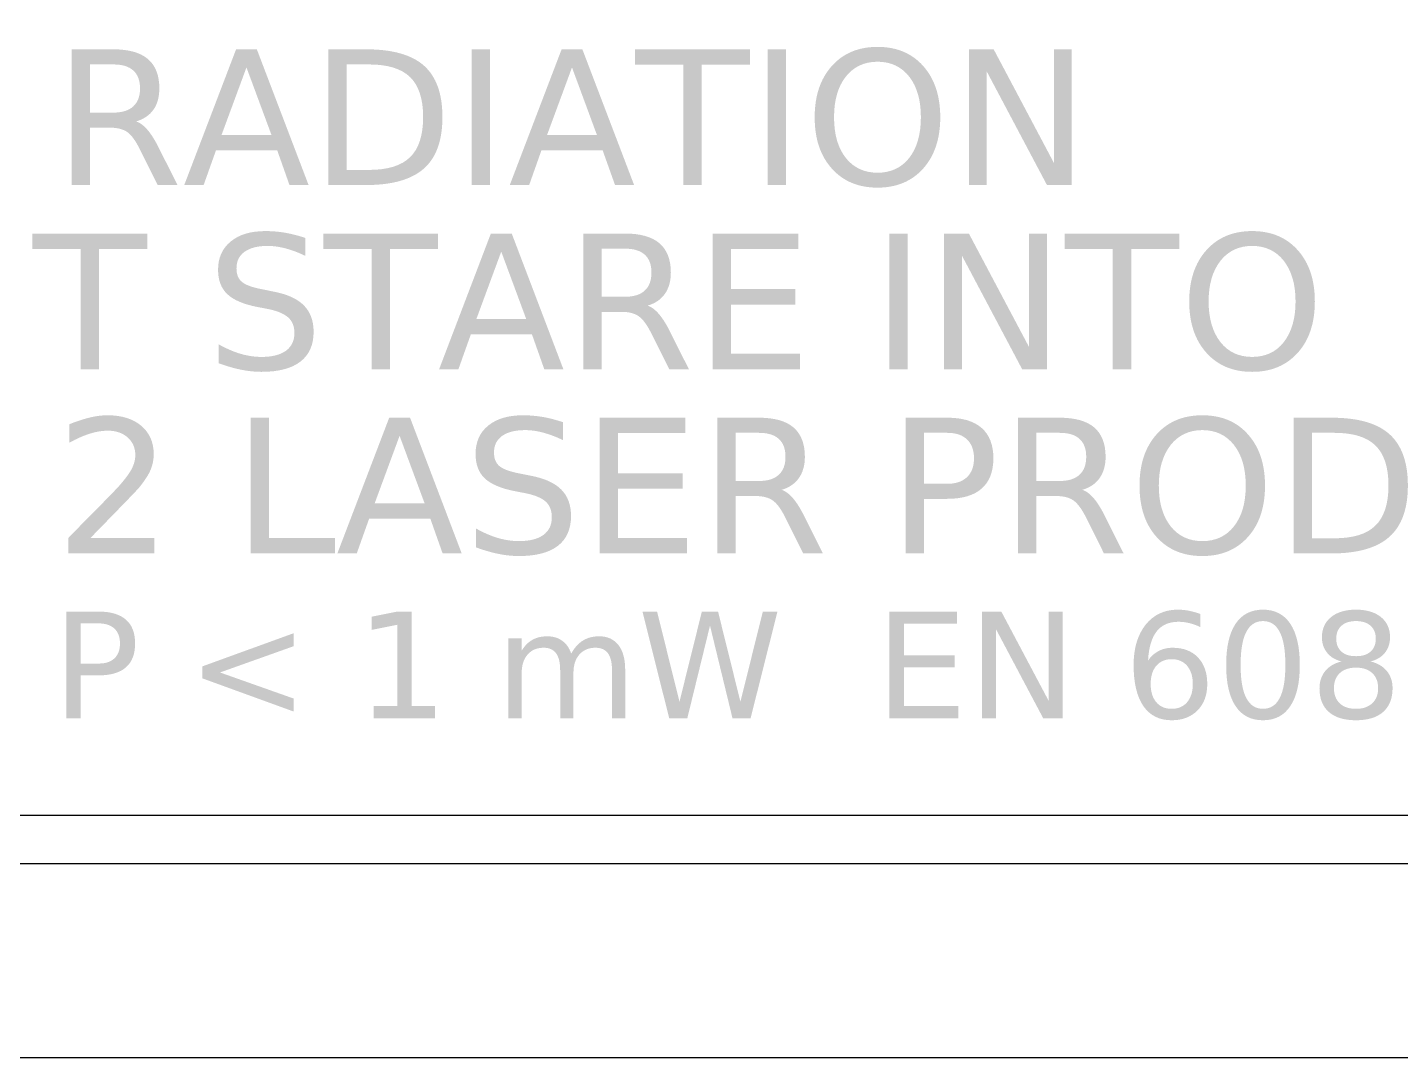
# Model space of a CAD drawing. Header units: millimetres. Extents: x 0 to 94.4, y -10 to 10.
# Drawn here: x 14.99 to 29.16, y -10 to 0.63 of the extents above; entities that cross this region are included whole.
import ezdxf

# ---------------------------------------------------------------- set-up
doc = ezdxf.new("R2010")
doc.units = ezdxf.units.MM
doc.layers.add('MARK', color=1, linetype='Continuous')
doc.layers.add('REF', color=8, linetype='Continuous')

msp = doc.modelspace()

# ---------------------------------------------------------------- hatches: boundary and pattern name
at = {"layer": 'MARK'}
h = msp.add_hatch(color=256, dxfattribs=at)
edge = h.paths.add_edge_path()
edge.add_spline(control_points=[(23.764, 0.425), (23.96, 0.425), (24.117, 0.36), (24.235, 0.228), (24.352, 0.096), (24.411, -0.08), (24.411, -0.301), (24.411, -0.522), (24.352, -0.698), (24.235, -0.83), (24.117, -0.961), (23.96, -1.027), (23.764, -1.027), (23.567, -1.027), (23.41, -0.962), (23.292, -0.83), (23.174, -0.699), (23.115, -0.523), (23.115, -0.301), (23.115, -0.08), (23.174, 0.096), (23.292, 0.228), (23.41, 0.36), (23.567, 0.425), (23.764, 0.425)], knot_values=[0, 0, 0, 0, 1, 1, 1, 2, 2, 2, 3, 3, 3, 4, 4, 4, 5, 5, 5, 6, 6, 6, 7, 7, 7, 8, 8, 8, 8], degree=3, periodic=0)
edge = h.paths.add_edge_path(flags=0)
edge.add_spline(control_points=[(23.764, 0.272), (23.627, 0.272), (23.517, 0.22), (23.436, 0.118), (23.355, 0.015), (23.315, -0.124), (23.315, -0.301), (23.315, -0.478), (23.355, -0.617), (23.436, -0.72), (23.517, -0.822), (23.627, -0.873), (23.764, -0.873), (23.902, -0.873), (24.01, -0.822), (24.091, -0.72), (24.171, -0.617), (24.211, -0.478), (24.211, -0.301), (24.211, -0.124), (24.171, 0.015), (24.091, 0.118), (24.01, 0.22), (23.902, 0.272), (23.764, 0.272)], knot_values=[0, 0, 0, 0, 1, 1, 1, 2, 2, 2, 3, 3, 3, 4, 4, 4, 5, 5, 5, 6, 6, 6, 7, 7, 7, 8, 8, 8, 8], degree=3, periodic=0)
h = msp.add_hatch(color=256, dxfattribs=at)
edge = h.paths.add_edge_path()
edge.add_spline(control_points=[(16.113, -0.344), (16.154, -0.357), (16.193, -0.387), (16.232, -0.432), (16.27, -0.477), (16.309, -0.539), (16.348, -0.617)], knot_values=[0, 0, 0, 0, 1, 1, 1, 2, 2, 2, 2], degree=3, periodic=0)
edge.add_line((16.348, -0.617), (16.54, -1))
edge.add_line((16.54, -1), (16.336, -1))
edge.add_line((16.336, -1), (16.157, -0.641))
edge.add_spline(control_points=[(16.157, -0.641), (16.111, -0.547), (16.066, -0.485), (16.023, -0.454), (15.979, -0.424), (15.92, -0.408), (15.845, -0.408)], knot_values=[0, 0, 0, 0, 1, 1, 1, 2, 2, 2, 2], degree=3, periodic=0)
edge.add_line((15.845, -0.408), (15.639, -0.408))
edge.add_line((15.639, -0.408), (15.639, -1))
edge.add_line((15.639, -1), (15.449, -1))
edge.add_line((15.449, -1), (15.449, 0.4))
edge.add_line((15.449, 0.4), (15.877, 0.4))
edge.add_spline(control_points=[(15.877, 0.4), (16.037, 0.4), (16.156, 0.367), (16.235, 0.3), (16.314, 0.233), (16.353, 0.132), (16.353, -0.003), (16.353, -0.091), (16.333, -0.165), (16.292, -0.223), (16.251, -0.281), (16.191, -0.321), (16.113, -0.344)], knot_values=[0, 0, 0, 0, 1, 1, 1, 2, 2, 2, 3, 3, 3, 4, 4, 4, 4], degree=3, periodic=0)
edge = h.paths.add_edge_path(flags=0)
edge.add_line((15.639, 0.244), (15.639, -0.253))
edge.add_line((15.639, -0.253), (15.877, -0.253))
edge.add_spline(control_points=[(15.877, -0.253), (15.968, -0.253), (16.037, -0.232), (16.084, -0.189), (16.13, -0.147), (16.154, -0.085), (16.154, -0.003), (16.154, 0.079), (16.13, 0.14), (16.084, 0.182), (16.037, 0.224), (15.968, 0.244), (15.877, 0.244)], knot_values=[0, 0, 0, 0, 1, 1, 1, 2, 2, 2, 3, 3, 3, 4, 4, 4, 4], degree=3, periodic=0)
edge.add_line((15.877, 0.244), (15.639, 0.244))
h = msp.add_hatch(color=256, dxfattribs=at)
h.paths.add_polyline_path([(17.145, 0.4), (17.359, 0.4), (17.893, -1), (17.696, -1), (17.569, -0.641), (16.938, -0.641), (16.81, -1), (16.61, -1), (17.145, 0.4)])
h.paths.add_polyline_path([(17.252, 0.213), (16.995, -0.483), (17.51, -0.483), (17.252, 0.213)], flags=0)
h = msp.add_hatch(color=256, dxfattribs=at)
edge = h.paths.add_edge_path()
edge.add_line((18.097, 0.4), (18.487, 0.4))
edge.add_spline(control_points=[(18.487, 0.4), (18.758, 0.4), (18.957, 0.344), (19.084, 0.231), (19.211, 0.118), (19.274, -0.059), (19.274, -0.299), (19.274, -0.54), (19.211, -0.717), (19.083, -0.83), (18.955, -0.943), (18.757, -1), (18.487, -1)], knot_values=[0, 0, 0, 0, 1, 1, 1, 2, 2, 2, 3, 3, 3, 4, 4, 4, 4], degree=3, periodic=0)
edge.add_line((18.487, -1), (18.097, -1))
edge.add_line((18.097, -1), (18.097, 0.4))
edge = h.paths.add_edge_path(flags=0)
edge.add_line((18.287, 0.244), (18.287, -0.844))
edge.add_line((18.287, -0.844), (18.516, -0.844))
edge.add_spline(control_points=[(18.516, -0.844), (18.709, -0.844), (18.85, -0.801), (18.94, -0.713), (19.03, -0.626), (19.075, -0.487), (19.075, -0.299), (19.075, -0.111), (19.03, 0.026), (18.94, 0.114), (18.85, 0.201), (18.709, 0.244), (18.516, 0.244)], knot_values=[0, 0, 0, 0, 1, 1, 1, 2, 2, 2, 3, 3, 3, 4, 4, 4, 4], degree=3, periodic=0)
edge.add_line((18.516, 0.244), (18.287, 0.244))
for points in [[(19.576, 0.4), (19.766, 0.4), (19.766, -1), (19.576, -1), (19.576, 0.4)], [(21.262, 0.4), (22.447, 0.4), (22.447, 0.241), (21.95, 0.241), (21.95, -1), (21.759, -1), (21.759, 0.241), (21.262, 0.241), (21.262, 0.4)], [(22.629, 0.4), (22.819, 0.4), (22.819, -1), (22.629, -1), (22.629, 0.4)], [(24.707, 0.4), (24.962, 0.4), (25.583, -0.771), (25.583, 0.4), (25.767, 0.4), (25.767, -1), (25.512, -1), (24.891, 0.171), (24.891, -1), (24.707, -1), (24.707, 0.4)], [(15.043, -1.5), (16.228, -1.5), (16.228, -1.659), (15.731, -1.659), (15.731, -2.9), (15.54, -2.9), (15.54, -1.659), (15.043, -1.659), (15.043, -1.5)], [(18.046, -1.5), (19.23, -1.5), (19.23, -1.659), (18.733, -1.659), (18.733, -2.9), (18.543, -2.9), (18.543, -1.659), (18.046, -1.659), (18.046, -1.5)], [(22.061, -1.5), (22.946, -1.5), (22.946, -1.659), (22.251, -1.659), (22.251, -2.074), (22.917, -2.074), (22.917, -2.233), (22.251, -2.233), (22.251, -2.741), (22.963, -2.741), (22.963, -2.9), (22.061, -2.9), (22.061, -1.5)], [(23.885, -1.5), (24.074, -1.5), (24.074, -2.9), (23.885, -2.9), (23.885, -1.5)], [(24.451, -1.5), (24.706, -1.5), (25.327, -2.671), (25.327, -1.5), (25.511, -1.5), (25.511, -2.9), (25.256, -2.9), (24.635, -1.729), (24.635, -2.9), (24.451, -2.9), (24.451, -1.5)], [(25.694, -1.5), (26.878, -1.5), (26.878, -1.659), (26.381, -1.659), (26.381, -2.9), (26.191, -2.9), (26.191, -1.659), (25.694, -1.659), (25.694, -1.5)], [(17.294, -3.4), (17.483, -3.4), (17.483, -4.641), (18.165, -4.641), (18.165, -4.8), (17.294, -4.8), (17.294, -3.4)], [(20.897, -3.4), (21.782, -3.4), (21.782, -3.559), (21.086, -3.559), (21.086, -3.974), (21.753, -3.974), (21.753, -4.133), (21.086, -4.133), (21.086, -4.641), (21.799, -4.641), (21.799, -4.8), (20.897, -4.8), (20.897, -3.4)], [(18.566, -6.375), (18.809, -6.375), (18.809, -5.536), (18.544, -5.589), (18.544, -5.453), (18.807, -5.4), (18.956, -5.4), (18.956, -6.375), (19.199, -6.375), (19.199, -6.5), (18.566, -6.5), (18.566, -6.375)], [(21.338, -5.4), (21.489, -5.4), (21.72, -6.33), (21.951, -5.4), (22.118, -5.4), (22.349, -6.33), (22.58, -5.4), (22.731, -5.4), (22.454, -6.5), (22.267, -6.5), (22.035, -5.545), (21.801, -6.5), (21.614, -6.5), (21.338, -5.4)], [(23.887, -5.4), (24.583, -5.4), (24.583, -5.525), (24.036, -5.525), (24.036, -5.851), (24.56, -5.851), (24.56, -5.976), (24.036, -5.976), (24.036, -6.375), (24.596, -6.375), (24.596, -6.5), (23.887, -6.5), (23.887, -5.4)], [(24.841, -5.4), (25.041, -5.4), (25.529, -6.32), (25.529, -5.4), (25.673, -5.4), (25.673, -6.5), (25.473, -6.5), (24.985, -5.58), (24.985, -6.5), (24.841, -6.5), (24.841, -5.4)], [(17.739, -5.757), (16.979, -6.028), (17.739, -6.297), (17.739, -6.431), (16.795, -6.088), (16.795, -5.966), (17.739, -5.623), (17.739, -5.757)]]:
    msp.add_hatch(color=256, dxfattribs=at).paths.add_polyline_path(points)
h = msp.add_hatch(color=256, dxfattribs=at)
h.paths.add_polyline_path([(20.504, 0.4), (20.718, 0.4), (21.252, -1), (21.055, -1), (20.927, -0.641), (20.296, -0.641), (20.169, -1), (19.969, -1), (20.504, 0.4)])
h.paths.add_polyline_path([(20.611, 0.213), (20.354, -0.483), (20.868, -0.483), (20.611, 0.213)], flags=0)
h = msp.add_hatch(color=256, dxfattribs=at)
edge = h.paths.add_edge_path()
edge.add_line((17.86, -1.546), (17.86, -1.731))
edge.add_spline(control_points=[(17.86, -1.731), (17.788, -1.696), (17.72, -1.671), (17.657, -1.654), (17.593, -1.637), (17.531, -1.628), (17.472, -1.628), (17.369, -1.628), (17.289, -1.648), (17.233, -1.688), (17.177, -1.728), (17.149, -1.785), (17.149, -1.859), (17.149, -1.921), (17.168, -1.968), (17.205, -1.999), (17.242, -2.031), (17.313, -2.056), (17.417, -2.076)], knot_values=[0, 0, 0, 0, 1, 1, 1, 2, 2, 2, 3, 3, 3, 4, 4, 4, 5, 5, 5, 6, 6, 6, 6], degree=3, periodic=0)
edge.add_line((17.417, -2.076), (17.531, -2.099))
edge.add_spline(control_points=[(17.531, -2.099), (17.672, -2.126), (17.777, -2.173), (17.844, -2.241), (17.911, -2.309), (17.945, -2.4), (17.945, -2.514), (17.945, -2.649), (17.899, -2.752), (17.808, -2.822), (17.717, -2.892), (17.584, -2.927), (17.408, -2.927), (17.342, -2.927), (17.271, -2.92), (17.197, -2.905), (17.122, -2.89), (17.045, -2.867), (16.965, -2.838)], knot_values=[0, 0, 0, 0, 1, 1, 1, 2, 2, 2, 3, 3, 3, 4, 4, 4, 5, 5, 5, 6, 6, 6, 6], degree=3, periodic=0)
edge.add_line((16.965, -2.838), (16.965, -2.643))
edge.add_spline(control_points=[(16.965, -2.643), (17.042, -2.686), (17.117, -2.719), (17.191, -2.741), (17.264, -2.762), (17.337, -2.773), (17.408, -2.773), (17.516, -2.773), (17.6, -2.752), (17.659, -2.71), (17.717, -2.667), (17.747, -2.606), (17.747, -2.528), (17.747, -2.459), (17.726, -2.405), (17.683, -2.366), (17.641, -2.328), (17.572, -2.299), (17.476, -2.279)], knot_values=[0, 0, 0, 0, 1, 1, 1, 2, 2, 2, 3, 3, 3, 4, 4, 4, 5, 5, 5, 6, 6, 6, 6], degree=3, periodic=0)
edge.add_line((17.476, -2.279), (17.36, -2.257))
edge.add_spline(control_points=[(17.36, -2.257), (17.219, -2.229), (17.117, -2.185), (17.054, -2.125), (16.991, -2.065), (16.959, -1.981), (16.959, -1.874), (16.959, -1.75), (17.003, -1.653), (17.09, -1.582), (17.177, -1.51), (17.297, -1.475), (17.45, -1.475), (17.516, -1.475), (17.583, -1.481), (17.651, -1.492), (17.719, -1.504), (17.789, -1.522), (17.86, -1.546)], knot_values=[0, 0, 0, 0, 1, 1, 1, 2, 2, 2, 3, 3, 3, 4, 4, 4, 5, 5, 5, 6, 6, 6, 6], degree=3, periodic=0)
h = msp.add_hatch(color=256, dxfattribs=at)
h.paths.add_polyline_path([(19.774, -1.5), (19.989, -1.5), (20.522, -2.9), (20.325, -2.9), (20.198, -2.541), (19.567, -2.541), (19.439, -2.9), (19.24, -2.9), (19.774, -1.5)])
h.paths.add_polyline_path([(19.881, -1.687), (19.624, -2.383), (20.139, -2.383), (19.881, -1.687)], flags=0)
h = msp.add_hatch(color=256, dxfattribs=at)
edge = h.paths.add_edge_path()
edge.add_spline(control_points=[(21.391, -2.244), (21.431, -2.257), (21.471, -2.287), (21.509, -2.332), (21.548, -2.377), (21.586, -2.439), (21.625, -2.517)], knot_values=[0, 0, 0, 0, 1, 1, 1, 2, 2, 2, 2], degree=3, periodic=0)
edge.add_line((21.625, -2.517), (21.817, -2.9))
edge.add_line((21.817, -2.9), (21.614, -2.9))
edge.add_line((21.614, -2.9), (21.435, -2.541))
edge.add_spline(control_points=[(21.435, -2.541), (21.389, -2.447), (21.344, -2.385), (21.3, -2.354), (21.257, -2.324), (21.198, -2.308), (21.123, -2.308)], knot_values=[0, 0, 0, 0, 1, 1, 1, 2, 2, 2, 2], degree=3, periodic=0)
edge.add_line((21.123, -2.308), (20.916, -2.308))
edge.add_line((20.916, -2.308), (20.916, -2.9))
edge.add_line((20.916, -2.9), (20.727, -2.9))
edge.add_line((20.727, -2.9), (20.727, -1.5))
edge.add_line((20.727, -1.5), (21.154, -1.5))
edge.add_spline(control_points=[(21.154, -1.5), (21.314, -1.5), (21.434, -1.533), (21.513, -1.6), (21.591, -1.667), (21.631, -1.768), (21.631, -1.903), (21.631, -1.991), (21.61, -2.065), (21.569, -2.123), (21.528, -2.181), (21.469, -2.221), (21.391, -2.244)], knot_values=[0, 0, 0, 0, 1, 1, 1, 2, 2, 2, 3, 3, 3, 4, 4, 4, 4], degree=3, periodic=0)
edge = h.paths.add_edge_path(flags=0)
edge.add_line((20.916, -1.656), (20.916, -2.153))
edge.add_line((20.916, -2.153), (21.154, -2.153))
edge.add_spline(control_points=[(21.154, -2.153), (21.246, -2.153), (21.315, -2.132), (21.361, -2.089), (21.408, -2.047), (21.431, -1.985), (21.431, -1.903), (21.431, -1.821), (21.408, -1.76), (21.361, -1.718), (21.315, -1.676), (21.246, -1.656), (21.154, -1.656)], knot_values=[0, 0, 0, 0, 1, 1, 1, 2, 2, 2, 3, 3, 3, 4, 4, 4, 4], degree=3, periodic=0)
edge.add_line((21.154, -1.656), (20.916, -1.656))
h = msp.add_hatch(color=256, dxfattribs=at)
edge = h.paths.add_edge_path()
edge.add_spline(control_points=[(27.629, -1.475), (27.826, -1.475), (27.982, -1.54), (28.1, -1.672), (28.218, -1.804), (28.276, -1.98), (28.276, -2.201), (28.276, -2.422), (28.218, -2.598), (28.1, -2.73), (27.982, -2.861), (27.826, -2.927), (27.629, -2.927), (27.432, -2.927), (27.275, -2.862), (27.157, -2.73), (27.039, -2.599), (26.98, -2.423), (26.98, -2.201), (26.98, -1.98), (27.039, -1.804), (27.157, -1.672), (27.275, -1.54), (27.432, -1.475), (27.629, -1.475)], knot_values=[0, 0, 0, 0, 1, 1, 1, 2, 2, 2, 3, 3, 3, 4, 4, 4, 5, 5, 5, 6, 6, 6, 7, 7, 7, 8, 8, 8, 8], degree=3, periodic=0)
edge = h.paths.add_edge_path(flags=0)
edge.add_spline(control_points=[(27.629, -1.628), (27.492, -1.628), (27.382, -1.68), (27.302, -1.782), (27.221, -1.885), (27.18, -2.024), (27.18, -2.201), (27.18, -2.378), (27.221, -2.517), (27.302, -2.62), (27.382, -2.722), (27.492, -2.773), (27.629, -2.773), (27.767, -2.773), (27.876, -2.722), (27.956, -2.62), (28.036, -2.517), (28.077, -2.378), (28.077, -2.201), (28.077, -2.024), (28.036, -1.885), (27.956, -1.782), (27.876, -1.68), (27.767, -1.628), (27.629, -1.628)], knot_values=[0, 0, 0, 0, 1, 1, 1, 2, 2, 2, 3, 3, 3, 4, 4, 4, 5, 5, 5, 6, 6, 6, 7, 7, 7, 8, 8, 8, 8], degree=3, periodic=0)
h = msp.add_hatch(color=256, dxfattribs=at)
edge = h.paths.add_edge_path()
edge.add_line((15.642, -4.641), (16.303, -4.641))
edge.add_line((16.303, -4.641), (16.303, -4.8))
edge.add_line((16.303, -4.8), (15.414, -4.8))
edge.add_line((15.414, -4.8), (15.414, -4.641))
edge.add_spline(control_points=[(15.414, -4.641), (15.486, -4.566), (15.584, -4.466), (15.708, -4.341), (15.832, -4.216), (15.91, -4.135), (15.942, -4.099), (16.002, -4.03), (16.045, -3.973), (16.069, -3.926), (16.093, -3.878), (16.105, -3.832), (16.105, -3.786), (16.105, -3.712), (16.079, -3.651), (16.027, -3.604), (15.974, -3.558), (15.906, -3.534), (15.823, -3.534), (15.763, -3.534), (15.701, -3.544), (15.635, -3.565), (15.569, -3.586), (15.498, -3.617), (15.423, -3.659)], knot_values=[0, 0, 0, 0, 1, 1, 1, 2, 2, 2, 3, 3, 3, 4, 4, 4, 5, 5, 5, 6, 6, 6, 7, 7, 7, 8, 8, 8, 8], degree=3, periodic=0)
edge.add_line((15.423, -3.659), (15.423, -3.468))
edge.add_spline(control_points=[(15.423, -3.468), (15.499, -3.437), (15.571, -3.414), (15.637, -3.398), (15.703, -3.382), (15.764, -3.375), (15.819, -3.375), (15.964, -3.375), (16.08, -3.411), (16.166, -3.483), (16.252, -3.556), (16.295, -3.653), (16.295, -3.774), (16.295, -3.832), (16.284, -3.886), (16.263, -3.938), (16.241, -3.989), (16.202, -4.05), (16.145, -4.12)], knot_values=[0, 0, 0, 0, 1, 1, 1, 2, 2, 2, 3, 3, 3, 4, 4, 4, 5, 5, 5, 6, 6, 6, 6], degree=3, periodic=0)
edge.add_spline(control_points=[(16.145, -4.12), (16.13, -4.138), (16.08, -4.191), (15.996, -4.277), (15.912, -4.364), (15.794, -4.485), (15.642, -4.641)], knot_values=[0, 0, 0, 0, 1, 1, 1, 2, 2, 2, 2], degree=3, periodic=0)
h = msp.add_hatch(color=256, dxfattribs=at)
h.paths.add_polyline_path([(18.725, -3.4), (18.94, -3.4), (19.473, -4.8), (19.276, -4.8), (19.149, -4.441), (18.518, -4.441), (18.39, -4.8), (18.19, -4.8), (18.725, -3.4)])
h.paths.add_polyline_path([(18.832, -3.587), (18.575, -4.283), (19.09, -4.283), (18.832, -3.587)], flags=0)
h = msp.add_hatch(color=256, dxfattribs=at)
edge = h.paths.add_edge_path()
edge.add_line((20.517, -3.446), (20.517, -3.631))
edge.add_spline(control_points=[(20.517, -3.631), (20.445, -3.596), (20.377, -3.571), (20.313, -3.554), (20.249, -3.537), (20.188, -3.528), (20.129, -3.528), (20.025, -3.528), (19.946, -3.548), (19.89, -3.588), (19.834, -3.628), (19.806, -3.685), (19.806, -3.759), (19.806, -3.821), (19.825, -3.868), (19.862, -3.899), (19.899, -3.931), (19.969, -3.956), (20.073, -3.976)], knot_values=[0, 0, 0, 0, 1, 1, 1, 2, 2, 2, 3, 3, 3, 4, 4, 4, 5, 5, 5, 6, 6, 6, 6], degree=3, periodic=0)
edge.add_line((20.073, -3.976), (20.188, -3.999))
edge.add_spline(control_points=[(20.188, -3.999), (20.329, -4.026), (20.433, -4.073), (20.5, -4.141), (20.568, -4.209), (20.601, -4.3), (20.601, -4.414), (20.601, -4.549), (20.556, -4.652), (20.465, -4.722), (20.374, -4.792), (20.24, -4.827), (20.065, -4.827), (19.999, -4.827), (19.928, -4.82), (19.853, -4.805), (19.779, -4.79), (19.701, -4.767), (19.621, -4.738)], knot_values=[0, 0, 0, 0, 1, 1, 1, 2, 2, 2, 3, 3, 3, 4, 4, 4, 5, 5, 5, 6, 6, 6, 6], degree=3, periodic=0)
edge.add_line((19.621, -4.738), (19.621, -4.543))
edge.add_spline(control_points=[(19.621, -4.543), (19.698, -4.586), (19.773, -4.619), (19.847, -4.641), (19.921, -4.662), (19.994, -4.673), (20.065, -4.673), (20.173, -4.673), (20.256, -4.652), (20.315, -4.61), (20.374, -4.567), (20.403, -4.506), (20.403, -4.428), (20.403, -4.359), (20.382, -4.305), (20.34, -4.266), (20.298, -4.228), (20.229, -4.199), (20.132, -4.179)], knot_values=[0, 0, 0, 0, 1, 1, 1, 2, 2, 2, 3, 3, 3, 4, 4, 4, 5, 5, 5, 6, 6, 6, 6], degree=3, periodic=0)
edge.add_line((20.132, -4.179), (20.017, -4.157))
edge.add_spline(control_points=[(20.017, -4.157), (19.876, -4.129), (19.773, -4.085), (19.71, -4.025), (19.647, -3.965), (19.616, -3.881), (19.616, -3.774), (19.616, -3.65), (19.659, -3.553), (19.746, -3.482), (19.834, -3.41), (19.954, -3.375), (20.107, -3.375), (20.173, -3.375), (20.239, -3.381), (20.308, -3.392), (20.376, -3.404), (20.445, -3.422), (20.517, -3.446)], knot_values=[0, 0, 0, 0, 1, 1, 1, 2, 2, 2, 3, 3, 3, 4, 4, 4, 5, 5, 5, 6, 6, 6, 6], degree=3, periodic=0)
h = msp.add_hatch(color=256, dxfattribs=at)
edge = h.paths.add_edge_path()
edge.add_spline(control_points=[(22.774, -4.144), (22.814, -4.157), (22.854, -4.187), (22.892, -4.232), (22.931, -4.277), (22.969, -4.339), (23.008, -4.417)], knot_values=[0, 0, 0, 0, 1, 1, 1, 2, 2, 2, 2], degree=3, periodic=0)
edge.add_line((23.008, -4.417), (23.2, -4.8))
edge.add_line((23.2, -4.8), (22.997, -4.8))
edge.add_line((22.997, -4.8), (22.818, -4.441))
edge.add_spline(control_points=[(22.818, -4.441), (22.772, -4.347), (22.727, -4.285), (22.683, -4.254), (22.64, -4.224), (22.581, -4.208), (22.506, -4.208)], knot_values=[0, 0, 0, 0, 1, 1, 1, 2, 2, 2, 2], degree=3, periodic=0)
edge.add_line((22.506, -4.208), (22.299, -4.208))
edge.add_line((22.299, -4.208), (22.299, -4.8))
edge.add_line((22.299, -4.8), (22.11, -4.8))
edge.add_line((22.11, -4.8), (22.11, -3.4))
edge.add_line((22.11, -3.4), (22.538, -3.4))
edge.add_spline(control_points=[(22.538, -3.4), (22.698, -3.4), (22.817, -3.433), (22.896, -3.5), (22.974, -3.567), (23.014, -3.668), (23.014, -3.803), (23.014, -3.891), (22.993, -3.965), (22.952, -4.023), (22.911, -4.081), (22.852, -4.121), (22.774, -4.144)], knot_values=[0, 0, 0, 0, 1, 1, 1, 2, 2, 2, 3, 3, 3, 4, 4, 4, 4], degree=3, periodic=0)
edge = h.paths.add_edge_path(flags=0)
edge.add_line((22.299, -3.556), (22.299, -4.053))
edge.add_line((22.299, -4.053), (22.538, -4.053))
edge.add_spline(control_points=[(22.538, -4.053), (22.629, -4.053), (22.698, -4.032), (22.744, -3.989), (22.791, -3.947), (22.814, -3.885), (22.814, -3.803), (22.814, -3.721), (22.791, -3.66), (22.744, -3.618), (22.698, -3.576), (22.629, -3.556), (22.538, -3.556)], knot_values=[0, 0, 0, 0, 1, 1, 1, 2, 2, 2, 3, 3, 3, 4, 4, 4, 4], degree=3, periodic=0)
edge.add_line((22.538, -3.556), (22.299, -3.556))
h = msp.add_hatch(color=256, dxfattribs=at)
edge = h.paths.add_edge_path()
edge.add_line((24.055, -3.4), (24.482, -3.4))
edge.add_spline(control_points=[(24.482, -3.4), (24.639, -3.4), (24.758, -3.435), (24.838, -3.506), (24.919, -3.577), (24.959, -3.681), (24.959, -3.818), (24.959, -3.956), (24.919, -4.061), (24.838, -4.131), (24.758, -4.202), (24.639, -4.237), (24.482, -4.237)], knot_values=[0, 0, 0, 0, 1, 1, 1, 2, 2, 2, 3, 3, 3, 4, 4, 4, 4], degree=3, periodic=0)
edge.add_line((24.482, -4.237), (24.244, -4.237))
edge.add_line((24.244, -4.237), (24.244, -4.8))
edge.add_line((24.244, -4.8), (24.055, -4.8))
edge.add_line((24.055, -4.8), (24.055, -3.4))
edge = h.paths.add_edge_path(flags=0)
edge.add_line((24.244, -3.556), (24.244, -4.082))
edge.add_line((24.244, -4.082), (24.482, -4.082))
edge.add_spline(control_points=[(24.482, -4.082), (24.57, -4.082), (24.639, -4.059), (24.687, -4.013), (24.735, -3.968), (24.759, -3.903), (24.759, -3.818), (24.759, -3.734), (24.735, -3.67), (24.687, -3.624), (24.639, -3.578), (24.57, -3.556), (24.482, -3.556)], knot_values=[0, 0, 0, 0, 1, 1, 1, 2, 2, 2, 3, 3, 3, 4, 4, 4, 4], degree=3, periodic=0)
edge.add_line((24.482, -3.556), (24.244, -3.556))
h = msp.add_hatch(color=256, dxfattribs=at)
edge = h.paths.add_edge_path()
edge.add_spline(control_points=[(25.877, -4.144), (25.917, -4.157), (25.957, -4.187), (25.995, -4.232), (26.034, -4.277), (26.072, -4.339), (26.111, -4.417)], knot_values=[0, 0, 0, 0, 1, 1, 1, 2, 2, 2, 2], degree=3, periodic=0)
edge.add_line((26.111, -4.417), (26.303, -4.8))
edge.add_line((26.303, -4.8), (26.1, -4.8))
edge.add_line((26.1, -4.8), (25.921, -4.441))
edge.add_spline(control_points=[(25.921, -4.441), (25.875, -4.347), (25.83, -4.285), (25.786, -4.254), (25.743, -4.224), (25.684, -4.208), (25.609, -4.208)], knot_values=[0, 0, 0, 0, 1, 1, 1, 2, 2, 2, 2], degree=3, periodic=0)
edge.add_line((25.609, -4.208), (25.402, -4.208))
edge.add_line((25.402, -4.208), (25.402, -4.8))
edge.add_line((25.402, -4.8), (25.213, -4.8))
edge.add_line((25.213, -4.8), (25.213, -3.4))
edge.add_line((25.213, -3.4), (25.64, -3.4))
edge.add_spline(control_points=[(25.64, -3.4), (25.8, -3.4), (25.92, -3.433), (25.999, -3.5), (26.077, -3.567), (26.117, -3.668), (26.117, -3.803), (26.117, -3.891), (26.096, -3.965), (26.055, -4.023), (26.014, -4.081), (25.955, -4.121), (25.877, -4.144)], knot_values=[0, 0, 0, 0, 1, 1, 1, 2, 2, 2, 3, 3, 3, 4, 4, 4, 4], degree=3, periodic=0)
edge = h.paths.add_edge_path(flags=0)
edge.add_line((25.402, -3.556), (25.402, -4.053))
edge.add_line((25.402, -4.053), (25.64, -4.053))
edge.add_spline(control_points=[(25.64, -4.053), (25.732, -4.053), (25.801, -4.032), (25.847, -3.989), (25.894, -3.947), (25.917, -3.885), (25.917, -3.803), (25.917, -3.721), (25.894, -3.66), (25.847, -3.618), (25.801, -3.576), (25.732, -3.556), (25.64, -3.556)], knot_values=[0, 0, 0, 0, 1, 1, 1, 2, 2, 2, 3, 3, 3, 4, 4, 4, 4], degree=3, periodic=0)
edge.add_line((25.64, -3.556), (25.402, -3.556))
h = msp.add_hatch(color=256, dxfattribs=at)
edge = h.paths.add_edge_path()
edge.add_spline(control_points=[(27.115, -3.375), (27.312, -3.375), (27.469, -3.44), (27.586, -3.572), (27.704, -3.704), (27.762, -3.88), (27.762, -4.101), (27.762, -4.322), (27.704, -4.498), (27.586, -4.63), (27.469, -4.761), (27.312, -4.827), (27.115, -4.827), (26.918, -4.827), (26.761, -4.762), (26.643, -4.63), (26.525, -4.499), (26.467, -4.323), (26.467, -4.101), (26.467, -3.88), (26.525, -3.704), (26.643, -3.572), (26.761, -3.44), (26.918, -3.375), (27.115, -3.375)], knot_values=[0, 0, 0, 0, 1, 1, 1, 2, 2, 2, 3, 3, 3, 4, 4, 4, 5, 5, 5, 6, 6, 6, 7, 7, 7, 8, 8, 8, 8], degree=3, periodic=0)
edge = h.paths.add_edge_path(flags=0)
edge.add_spline(control_points=[(27.115, -3.528), (26.978, -3.528), (26.869, -3.58), (26.788, -3.682), (26.707, -3.785), (26.666, -3.924), (26.666, -4.101), (26.666, -4.278), (26.707, -4.417), (26.788, -4.52), (26.869, -4.622), (26.978, -4.673), (27.115, -4.673), (27.253, -4.673), (27.362, -4.622), (27.442, -4.52), (27.523, -4.417), (27.563, -4.278), (27.563, -4.101), (27.563, -3.924), (27.523, -3.785), (27.442, -3.682), (27.362, -3.58), (27.253, -3.528), (27.115, -3.528)], knot_values=[0, 0, 0, 0, 1, 1, 1, 2, 2, 2, 3, 3, 3, 4, 4, 4, 5, 5, 5, 6, 6, 6, 7, 7, 7, 8, 8, 8, 8], degree=3, periodic=0)
h = msp.add_hatch(color=256, dxfattribs=at)
edge = h.paths.add_edge_path()
edge.add_line((28.059, -3.4), (28.448, -3.4))
edge.add_spline(control_points=[(28.448, -3.4), (28.719, -3.4), (28.918, -3.456), (29.045, -3.569), (29.172, -3.682), (29.236, -3.859), (29.236, -4.099), (29.236, -4.34), (29.172, -4.517), (29.044, -4.63), (28.917, -4.743), (28.718, -4.8), (28.448, -4.8)], knot_values=[0, 0, 0, 0, 1, 1, 1, 2, 2, 2, 3, 3, 3, 4, 4, 4, 4], degree=3, periodic=0)
edge.add_line((28.448, -4.8), (28.059, -4.8))
edge.add_line((28.059, -4.8), (28.059, -3.4))
edge = h.paths.add_edge_path(flags=0)
edge.add_line((28.248, -3.556), (28.248, -4.644))
edge.add_line((28.248, -4.644), (28.477, -4.644))
edge.add_spline(control_points=[(28.477, -4.644), (28.67, -4.644), (28.812, -4.601), (28.901, -4.513), (28.991, -4.426), (29.036, -4.287), (29.036, -4.099), (29.036, -3.911), (28.991, -3.774), (28.901, -3.686), (28.812, -3.599), (28.67, -3.556), (28.477, -3.556)], knot_values=[0, 0, 0, 0, 1, 1, 1, 2, 2, 2, 3, 3, 3, 4, 4, 4, 4], degree=3, periodic=0)
edge.add_line((28.477, -3.556), (28.248, -3.556))
h = msp.add_hatch(color=256, dxfattribs=at)
edge = h.paths.add_edge_path()
edge.add_line((27.095, -5.424), (27.095, -5.56))
edge.add_spline(control_points=[(27.095, -5.56), (27.057, -5.542), (27.02, -5.529), (26.982, -5.519), (26.943, -5.51), (26.906, -5.505), (26.868, -5.505), (26.77, -5.505), (26.695, -5.539), (26.643, -5.605), (26.592, -5.671), (26.562, -5.771), (26.555, -5.905)], knot_values=[0, 0, 0, 0, 1, 1, 1, 2, 2, 2, 3, 3, 3, 4, 4, 4, 4], degree=3, periodic=0)
edge.add_spline(control_points=[(26.555, -5.905), (26.584, -5.863), (26.62, -5.83), (26.664, -5.807), (26.707, -5.784), (26.755, -5.773), (26.808, -5.773), (26.919, -5.773), (27.006, -5.806), (27.07, -5.873), (27.134, -5.94), (27.166, -6.032), (27.166, -6.147), (27.166, -6.26), (27.133, -6.351), (27.066, -6.419), (26.999, -6.487), (26.91, -6.521), (26.799, -6.521), (26.672, -6.521), (26.575, -6.473), (26.507, -6.375), (26.44, -6.278), (26.406, -6.136), (26.406, -5.951), (26.406, -5.777), (26.448, -5.639), (26.53, -5.535), (26.613, -5.432), (26.724, -5.38), (26.863, -5.38), (26.9, -5.38), (26.938, -5.384), (26.976, -5.391), (27.014, -5.399), (27.053, -5.41), (27.095, -5.424)], knot_values=[0, 0, 0, 0, 1, 1, 1, 2, 2, 2, 3, 3, 3, 4, 4, 4, 5, 5, 5, 6, 6, 6, 7, 7, 7, 8, 8, 8, 9, 9, 9, 10, 10, 10, 11, 11, 11, 12, 12, 12, 12], degree=3, periodic=0)
edge = h.paths.add_edge_path(flags=0)
edge.add_spline(control_points=[(26.799, -5.891), (26.732, -5.891), (26.679, -5.914), (26.64, -5.959), (26.601, -6.005), (26.582, -6.068), (26.582, -6.147), (26.582, -6.226), (26.601, -6.289), (26.64, -6.335), (26.679, -6.381), (26.732, -6.403), (26.799, -6.403), (26.866, -6.403), (26.919, -6.381), (26.958, -6.335), (26.997, -6.289), (27.017, -6.226), (27.017, -6.147), (27.017, -6.068), (26.997, -6.005), (26.958, -5.959), (26.919, -5.914), (26.866, -5.891), (26.799, -5.891)], knot_values=[0, 0, 0, 0, 1, 1, 1, 2, 2, 2, 3, 3, 3, 4, 4, 4, 5, 5, 5, 6, 6, 6, 7, 7, 7, 8, 8, 8, 8], degree=3, periodic=0)
h = msp.add_hatch(color=256, dxfattribs=at)
edge = h.paths.add_edge_path()
edge.add_spline(control_points=[(27.741, -5.38), (27.864, -5.38), (27.958, -5.429), (28.023, -5.526), (28.088, -5.624), (28.121, -5.765), (28.121, -5.951), (28.121, -6.136), (28.088, -6.278), (28.023, -6.375), (27.958, -6.473), (27.864, -6.521), (27.741, -6.521), (27.618, -6.521), (27.523, -6.473), (27.458, -6.375), (27.393, -6.278), (27.361, -6.136), (27.361, -5.951), (27.361, -5.765), (27.393, -5.624), (27.458, -5.526), (27.523, -5.429), (27.618, -5.38), (27.741, -5.38)], knot_values=[0, 0, 0, 0, 1, 1, 1, 2, 2, 2, 3, 3, 3, 4, 4, 4, 5, 5, 5, 6, 6, 6, 7, 7, 7, 8, 8, 8, 8], degree=3, periodic=0)
edge = h.paths.add_edge_path(flags=0)
edge.add_spline(control_points=[(27.741, -5.498), (27.664, -5.498), (27.607, -5.536), (27.568, -5.611), (27.529, -5.686), (27.51, -5.8), (27.51, -5.951), (27.51, -6.102), (27.529, -6.215), (27.568, -6.29), (27.607, -6.366), (27.664, -6.403), (27.741, -6.403), (27.818, -6.403), (27.876, -6.366), (27.914, -6.29), (27.953, -6.215), (27.972, -6.102), (27.972, -5.951), (27.972, -5.8), (27.953, -5.686), (27.914, -5.611), (27.876, -5.536), (27.818, -5.498), (27.741, -5.498)], knot_values=[0, 0, 0, 0, 1, 1, 1, 2, 2, 2, 3, 3, 3, 4, 4, 4, 5, 5, 5, 6, 6, 6, 7, 7, 7, 8, 8, 8, 8], degree=3, periodic=0)
h = msp.add_hatch(color=256, dxfattribs=at)
edge = h.paths.add_edge_path()
edge.add_spline(control_points=[(28.552, -5.914), (28.488, -5.899), (28.438, -5.869), (28.403, -5.825), (28.367, -5.781), (28.349, -5.728), (28.349, -5.665), (28.349, -5.577), (28.381, -5.508), (28.443, -5.457), (28.506, -5.406), (28.592, -5.38), (28.701, -5.38), (28.81, -5.38), (28.896, -5.406), (28.959, -5.457), (29.021, -5.508), (29.052, -5.577), (29.052, -5.665), (29.052, -5.728), (29.034, -5.781), (28.999, -5.825), (28.963, -5.869), (28.914, -5.899), (28.85, -5.914)], knot_values=[0, 0, 0, 0, 1, 1, 1, 2, 2, 2, 3, 3, 3, 4, 4, 4, 5, 5, 5, 6, 6, 6, 7, 7, 7, 8, 8, 8, 8], degree=3, periodic=0)
edge.add_spline(control_points=[(28.85, -5.914), (28.922, -5.931), (28.978, -5.964), (29.018, -6.012), (29.058, -6.061), (29.078, -6.12), (29.078, -6.191), (29.078, -6.297), (29.045, -6.379), (28.98, -6.436), (28.915, -6.493), (28.822, -6.521), (28.701, -6.521), (28.579, -6.521), (28.486, -6.493), (28.421, -6.436), (28.356, -6.379), (28.324, -6.297), (28.324, -6.191), (28.324, -6.12), (28.344, -6.061), (28.384, -6.012), (28.424, -5.964), (28.48, -5.931), (28.552, -5.914)], knot_values=[0, 0, 0, 0, 1, 1, 1, 2, 2, 2, 3, 3, 3, 4, 4, 4, 5, 5, 5, 6, 6, 6, 7, 7, 7, 8, 8, 8, 8], degree=3, periodic=0)
edge = h.paths.add_edge_path(flags=0)
edge.add_spline(control_points=[(28.701, -5.978), (28.63, -5.978), (28.574, -5.997), (28.534, -6.034), (28.493, -6.072), (28.473, -6.124), (28.473, -6.191), (28.473, -6.257), (28.493, -6.309), (28.534, -6.347), (28.574, -6.385), (28.63, -6.403), (28.701, -6.403), (28.772, -6.403), (28.827, -6.384), (28.868, -6.346), (28.909, -6.308), (28.929, -6.256), (28.929, -6.191), (28.929, -6.124), (28.909, -6.072), (28.868, -6.034), (28.828, -5.997), (28.772, -5.978), (28.701, -5.978)], knot_values=[0, 0, 0, 0, 1, 1, 1, 2, 2, 2, 3, 3, 3, 4, 4, 4, 5, 5, 5, 6, 6, 6, 7, 7, 7, 8, 8, 8, 8], degree=3, periodic=0)
edge = h.paths.add_edge_path(flags=0)
edge.add_spline(control_points=[(28.497, -5.679), (28.497, -5.736), (28.515, -5.781), (28.551, -5.813), (28.586, -5.845), (28.636, -5.86), (28.701, -5.86), (28.765, -5.86), (28.815, -5.845), (28.851, -5.813), (28.887, -5.781), (28.905, -5.736), (28.905, -5.679), (28.905, -5.622), (28.887, -5.578), (28.851, -5.546), (28.815, -5.514), (28.765, -5.498), (28.701, -5.498), (28.636, -5.498), (28.586, -5.514), (28.551, -5.546), (28.515, -5.578), (28.497, -5.622), (28.497, -5.679)], knot_values=[0, 0, 0, 0, 1, 1, 1, 2, 2, 2, 3, 3, 3, 4, 4, 4, 5, 5, 5, 6, 6, 6, 7, 7, 7, 8, 8, 8, 8], degree=3, periodic=0)
h = msp.add_hatch(color=256, dxfattribs=at)
edge = h.paths.add_edge_path()
edge.add_line((15.393, -5.4), (15.729, -5.4))
edge.add_spline(control_points=[(15.729, -5.4), (15.852, -5.4), (15.946, -5.428), (16.009, -5.484), (16.072, -5.539), (16.103, -5.621), (16.103, -5.729), (16.103, -5.837), (16.072, -5.919), (16.009, -5.975), (15.946, -6.03), (15.852, -6.058), (15.729, -6.058)], knot_values=[0, 0, 0, 0, 1, 1, 1, 2, 2, 2, 3, 3, 3, 4, 4, 4, 4], degree=3, periodic=0)
edge.add_line((15.729, -6.058), (15.542, -6.058))
edge.add_line((15.542, -6.058), (15.542, -6.5))
edge.add_line((15.542, -6.5), (15.393, -6.5))
edge.add_line((15.393, -6.5), (15.393, -5.4))
edge = h.paths.add_edge_path(flags=0)
edge.add_line((15.542, -5.522), (15.542, -5.936))
edge.add_line((15.542, -5.936), (15.729, -5.936))
edge.add_spline(control_points=[(15.729, -5.936), (15.798, -5.936), (15.852, -5.918), (15.89, -5.882), (15.928, -5.846), (15.947, -5.795), (15.947, -5.729), (15.947, -5.663), (15.928, -5.612), (15.89, -5.576), (15.852, -5.54), (15.798, -5.522), (15.729, -5.522)], knot_values=[0, 0, 0, 0, 1, 1, 1, 2, 2, 2, 3, 3, 3, 4, 4, 4, 4], degree=3, periodic=0)
edge.add_line((15.729, -5.522), (15.542, -5.522))
h = msp.add_hatch(color=256, dxfattribs=at)
edge = h.paths.add_edge_path()
edge.add_spline(control_points=[(20.603, -5.833), (20.637, -5.772), (20.677, -5.727), (20.725, -5.698), (20.772, -5.669), (20.827, -5.655), (20.891, -5.655), (20.977, -5.655), (21.043, -5.685), (21.09, -5.745), (21.137, -5.805), (21.16, -5.891), (21.16, -6.002)], knot_values=[0, 0, 0, 0, 1, 1, 1, 2, 2, 2, 3, 3, 3, 4, 4, 4, 4], degree=3, periodic=0)
edge.add_line((21.16, -6.002), (21.16, -6.5))
edge.add_line((21.16, -6.5), (21.024, -6.5))
edge.add_line((21.024, -6.5), (21.024, -6.006))
edge.add_spline(control_points=[(21.024, -6.006), (21.024, -5.927), (21.01, -5.869), (20.982, -5.83), (20.954, -5.792), (20.911, -5.773), (20.853, -5.773), (20.783, -5.773), (20.728, -5.796), (20.687, -5.843), (20.646, -5.889), (20.626, -5.953), (20.626, -6.034)], knot_values=[0, 0, 0, 0, 1, 1, 1, 2, 2, 2, 3, 3, 3, 4, 4, 4, 4], degree=3, periodic=0)
edge.add_line((20.626, -6.034), (20.626, -6.5))
edge.add_line((20.626, -6.5), (20.489, -6.5))
edge.add_line((20.489, -6.5), (20.489, -6.006))
edge.add_spline(control_points=[(20.489, -6.006), (20.489, -5.927), (20.475, -5.868), (20.447, -5.83), (20.419, -5.792), (20.376, -5.773), (20.318, -5.773), (20.249, -5.773), (20.194, -5.796), (20.153, -5.843), (20.112, -5.89), (20.092, -5.954), (20.092, -6.034)], knot_values=[0, 0, 0, 0, 1, 1, 1, 2, 2, 2, 3, 3, 3, 4, 4, 4, 4], degree=3, periodic=0)
edge.add_line((20.092, -6.034), (20.092, -6.5))
edge.add_line((20.092, -6.5), (19.955, -6.5))
edge.add_line((19.955, -6.5), (19.955, -5.675))
edge.add_line((19.955, -5.675), (20.092, -5.675))
edge.add_line((20.092, -5.675), (20.092, -5.803))
edge.add_spline(control_points=[(20.092, -5.803), (20.123, -5.752), (20.16, -5.715), (20.203, -5.691), (20.246, -5.667), (20.297, -5.655), (20.357, -5.655), (20.417, -5.655), (20.468, -5.67), (20.51, -5.701), (20.552, -5.731), (20.583, -5.775), (20.603, -5.833)], knot_values=[0, 0, 0, 0, 1, 1, 1, 2, 2, 2, 3, 3, 3, 4, 4, 4, 4], degree=3, periodic=0)

# ---------------------------------------------------------------- linework, layer by layer
at = {"layer": 'REF'}
msp.add_line((0.2, -8), (93.6, -8), dxfattribs=at)
for points in [[(0, -10), (92.4, -10), (94.4, -8), (94.4, 8), (92.4, 10), (0, 10)], [(8, -7.5), (37.5, -7.5), (37.5, 7.5), (8, 7.5)]]:
    msp.add_lwpolyline(points, close=True, dxfattribs=at)

doc.saveas('drawing.dxf')
